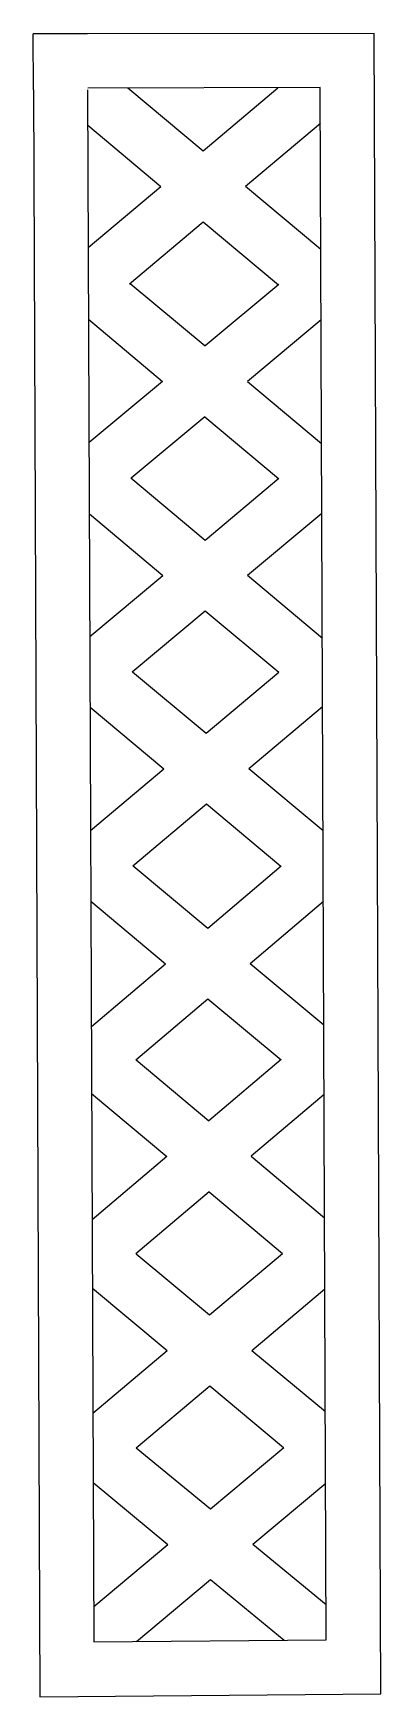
# Model space of a CAD drawing. Header units: millimetres. Extents: x 1354 to 1375, y 899 to 999.
import ezdxf

# ---------------------------------------------------------------- set-up
doc = ezdxf.new("R2010")
doc.units = ezdxf.units.MM

msp = doc.modelspace()

# ---------------------------------------------------------------- linework, layer by layer
for p, q in [((1357.7, 999.29), (1354.41, 999.29)), ((1354.42, 995.9), (1354.41, 999.29)), ((1375.05, 999.32), (1357.7, 999.29)), ((1375.44, 898.98), (1375.05, 999.32)), ((1354.42, 995.9), (1354.81, 898.8)), ((1357.7, 995.91), (1358.08, 902.11)), ((1371.78, 996.04), (1357.71, 996.01)), ((1360.14, 996.02), (1364.69, 992.22)), ((1364.69, 992.22), (1369.22, 996.03)), ((1372.14, 902.24), (1371.78, 996.04)), ((1371.78, 996.04), (1371.78, 996.04)), ((1357.71, 993.77), (1362.14, 990.07)), ((1367.25, 990.08), (1371.79, 993.9)), ((1357.74, 986.37), (1362.14, 990.07)), ((1367.25, 990.08), (1371.82, 986.27)), ((1360.24, 984.18), (1364.7, 987.93)), ((1364.7, 987.93), (1369.26, 984.13)), ((1360.28, 984.21), (1364.81, 980.43)), ((1369.27, 984.14), (1364.81, 980.43)), ((1357.76, 982.04), (1362.24, 978.29)), ((1371.83, 982), (1367.37, 978.29)), ((1362.24, 978.29), (1357.79, 974.59)), ((1367.37, 978.29), (1371.86, 974.53)), ((1364.8, 976.15), (1360.34, 972.44)), ((1364.8, 976.15), (1369.26, 972.42)), ((1360.32, 972.46), (1364.81, 968.7)), ((1364.81, 968.7), (1369.27, 972.43)), ((1357.81, 970.28), (1362.25, 966.56)), ((1367.38, 966.57), (1371.88, 970.33)), ((1357.83, 962.87), (1362.25, 966.56)), ((1367.38, 966.57), (1371.91, 962.78)), ((1360.4, 960.73), (1364.82, 964.43)), ((1364.82, 964.43), (1369.27, 960.71)), ((1360.41, 960.74), (1364.88, 957.03)), ((1364.88, 957.03), (1369.28, 960.72)), ((1357.85, 958.6), (1362.32, 954.88)), ((1367.45, 954.89), (1371.92, 958.65)), ((1357.88, 951.15), (1362.32, 954.88)), ((1367.45, 954.89), (1371.95, 951.15)), ((1360.44, 949.01), (1364.89, 952.75)), ((1364.89, 952.75), (1369.4, 949)), ((1360.45, 949.02), (1364.97, 945.25)), ((1364.97, 945.25), (1369.42, 949.01)), ((1357.9, 946.87), (1362.42, 943.1)), ((1367.53, 943.12), (1371.97, 946.87)), ((1357.93, 939.31), (1362.42, 943.1)), ((1367.53, 943.12), (1372, 939.4)), ((1360.62, 937.29), (1364.98, 940.97)), ((1364.98, 940.97), (1369.41, 937.29)), ((1360.63, 937.29), (1365.04, 933.6)), ((1369.42, 937.3), (1365.04, 933.6)), ((1357.94, 935.26), (1362.5, 931.45)), ((1372.02, 935.2), (1367.6, 931.46)), ((1362.5, 931.45), (1357.97, 927.63)), ((1367.6, 931.46), (1372.04, 927.74)), ((1365.05, 929.31), (1360.62, 925.57)), ((1365.05, 929.31), (1369.5, 925.59)), ((1360.63, 925.57), (1365.08, 921.87)), ((1365.08, 921.87), (1369.5, 925.59)), ((1357.99, 923.5), (1362.52, 919.72)), ((1367.64, 919.73), (1372.06, 923.45)), ((1358.02, 915.94), (1362.52, 919.72)), ((1367.64, 919.73), (1372.09, 916.03)), ((1360.64, 913.85), (1365.09, 917.59)), ((1365.09, 917.59), (1369.56, 913.86)), ((1360.64, 913.85), (1365.13, 910.15)), ((1365.13, 910.15), (1369.58, 913.87)), ((1358.04, 911.74), (1362.56, 908.01)), ((1367.7, 908.03), (1372.11, 911.71)), ((1358.07, 904.25), (1362.56, 908.01)), ((1367.7, 908.03), (1372.14, 904.37)), ((1360.66, 902.14), (1365.14, 905.88)), ((1365.14, 905.88), (1369.59, 902.21)), ((1358.08, 902.11), (1372.14, 902.24)), ((1354.81, 898.8), (1375.44, 898.98))]:
    msp.add_line(p, q)

doc.saveas('drawing.dxf')
